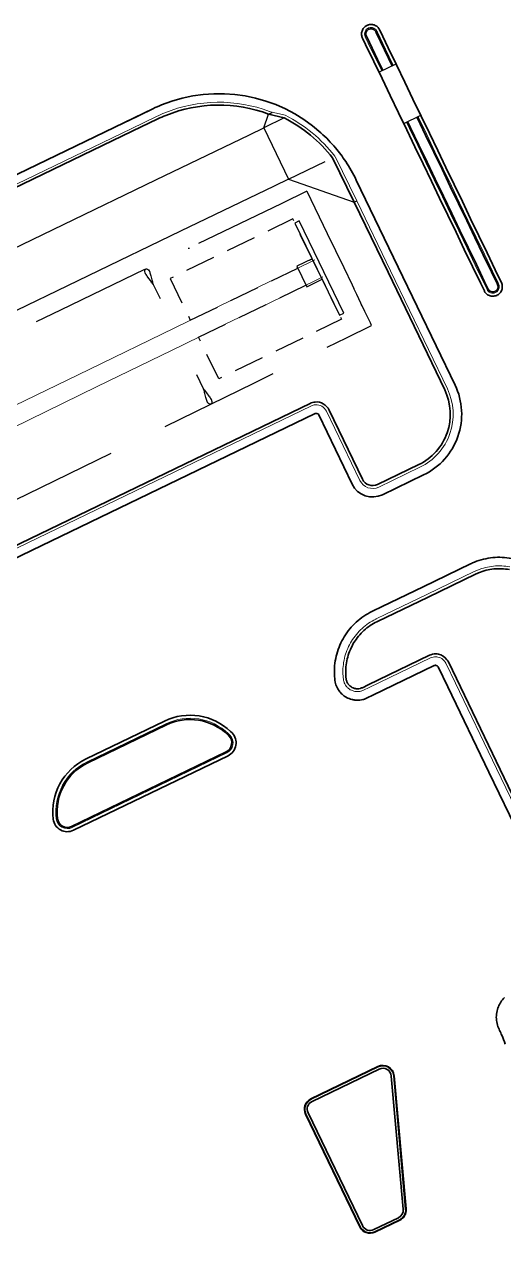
# Model space of a CAD drawing. Header units: metres. Extents: x 246420 to 246883, y 7418965 to 7419490.
# Drawn here: x 246586.5 to 246611.8, y 7419349.2 to 7419413.7 of the extents above; entities that cross this region are included whole.
import ezdxf

# ---------------------------------------------------------------- set-up
doc = ezdxf.new("R2010")
doc.units = ezdxf.units.M
doc.linetypes.add('HIDDEN', pattern=[9.525, 6.35, -3.175])
doc.linetypes.add('HIDDEN3', pattern=[2.3813, 1.5875, -0.7938])
doc.layers.add('BATTER', color=251, linetype='HIDDEN', lineweight=25)
doc.layers.add('BATTER_TICKS', color=251, linetype='HIDDEN', lineweight=25)
for name, color, linetype in [('GRADELINE', 251, 'HIDDEN'), ('MISC_CONCRETE', 7, 'Continuous'), ('MISC_CONCRETE_HIDDEN', 252, 'HIDDEN3')]:
    doc.layers.add(name, color=color, linetype=linetype)
for name, color, linetype, lineweight, true_color in [('KERB_BACK', 7, 'Continuous', 35, 0x5fd2ff), ('KERB_LINE', 7, 'Continuous', 18, 0xb9b9b9), ('KERB_LIP', 7, 'Continuous', 35, 0x5fd2ff), ('KERB_TOP', 7, 'Continuous', 18, 0xb9b9b9)]:
    doc.layers.add(name, color=color, linetype=linetype, lineweight=lineweight, true_color=true_color)

# ---------------------------------------------------------------- blocks, each defined once
blk = doc.blocks.new('Batter Tadpole2')
at = {"linetype": 'Continuous'}
for p, q in [((0, -0.0003), (0.0004, 0.0039)), ((0.0004, 0.0039), (0.0014, 0.0082)), ((0.0014, 0.0082), (0.0032, 0.0124)), ((0.0032, 0.0124), (0.0057, 0.0166)), ((0.0057, 0.0166), (0.017, 0.0336)), ((0.017, 0.0336), (0.0203, 0.0378)), ((0.0203, 0.0378), (0.0244, 0.0418)), ((0.0244, 0.0418), (0.0295, 0.0456)), ((0.0295, 0.0456), (0.0355, 0.0493)), ((0.0355, 0.0493), (0.0408, 0.052)), ((0.0408, 0.052), (0.047, 0.0545)), ((0.047, 0.0545), (0.0542, 0.0568)), ((0.0542, 0.0568), (0.0622, 0.059)), ((0.0622, 0.059), (0.0962, 0.0675)), ((0.0962, 0.0675), (0.1047, 0.0692)), ((0.1047, 0.0692), (0.1134, 0.0702)), ((0.1134, 0.0702), (0.1221, 0.0704)), ((0.1221, 0.0704), (0.131, 0.0698)), ((0.131, 0.0698), (0.1616, 0.0662)), ((0.1616, 0.0662), (0.1924, 0.0617)), ((0.1924, 0.0617), (0.2232, 0.0565)), ((0.2232, 0.0565), (0.2542, 0.0506)), ((0.2542, 0.0506), (0.3787, 0.0251)), ((0.3787, 0.0251), (0.4098, 0.0188)), ((0.4098, 0.0188), (0.4413, 0.0129)), ((0.4413, 0.0129), (0.4729, 0.0071)), ((0.4729, 0.0071), (0.5049, 0.0017)), ((0.5049, 0.0017), (0.511, 0.0008)), ((0.511, 0.0008), (0.5174, 0.0002)), ((0.5174, 0.0002), (0.5241, -0.0002)), ((0.0003, -0.0045), (0, -0.0003)), ((0.0014, -0.0087), (0.0003, -0.0045)), ((0.0032, -0.013), (0.0014, -0.0087)), ((0.0056, -0.0172), (0.0032, -0.013)), ((0.0169, -0.0342), (0.0056, -0.0172)), ((0.0202, -0.0384), (0.0169, -0.0342)), ((0.0243, -0.0423), (0.0202, -0.0384)), ((0.0294, -0.0462), (0.0243, -0.0423)), ((0.0353, -0.0498), (0.0294, -0.0462)), ((0.0407, -0.0525), (0.0353, -0.0498)), ((0.0469, -0.055), (0.0407, -0.0525)), ((0.054, -0.0574), (0.0469, -0.055)), ((0.062, -0.0596), (0.054, -0.0574)), ((0.096, -0.0681), (0.062, -0.0596)), ((0.1045, -0.0698), (0.096, -0.0681)), ((0.1132, -0.0708), (0.1045, -0.0698)), ((0.1219, -0.071), (0.1132, -0.0708)), ((0.1308, -0.0704), (0.1219, -0.071)), ((0.1614, -0.0668), (0.1308, -0.0704)), ((0.1922, -0.0624), (0.1614, -0.0668)), ((0.223, -0.0571), (0.1922, -0.0624)), ((0.254, -0.0512), (0.223, -0.0571)), ((0.3786, -0.0257), (0.254, -0.0512)), ((0.4098, -0.0195), (0.3786, -0.0257)), ((0.4412, -0.0135), (0.4098, -0.0195)), ((0.4729, -0.0078), (0.4412, -0.0135)), ((0.5049, -0.0024), (0.4729, -0.0078)), ((0.511, -0.0015), (0.5049, -0.0024)), ((0.5174, -0.0009), (0.511, -0.0015)), ((0.5241, -0.0005), (0.5174, -0.0009)), ((0.5241, -0.0002), (0.531, -0.0003)), ((0.531, -0.0003), (0.5241, -0.0005)), ((0.531, -0.0003), (1.0113, -0.0004))]:
    blk.add_line(p, q, dxfattribs=at)

msp = doc.modelspace()

# ---------------------------------------------------------------- linework, layer by layer
at = {"layer": 'BATTER', "flags": 128}
for points in [[(246601.397, 7419404.873), (246600.069, 7419404.233), (246600.069, 7419404.233), (246597.393, 7419402.943), (246595.154, 7419401.863), (246595.154, 7419401.863), (246592.889, 7419400.771), (246588.386, 7419398.599), (246583.882, 7419396.427), (246579.378, 7419394.255), (246574.875, 7419392.083), (246570.371, 7419389.911), (246565.867, 7419387.739), (246561.364, 7419385.568), (246559.78, 7419384.804), (246559.78, 7419384.804), (246556.86, 7419383.396), (246555.057, 7419382.526), (246555.057, 7419382.526)], [(246601.397, 7419404.873), (246602.471, 7419402.645), (246602.906, 7419401.744), (246603.34, 7419400.843), (246603.774, 7419399.943), (246603.872, 7419399.74), (246603.872, 7419399.74)], [(246604.811, 7419397.793), (246604.742, 7419397.936), (246604.675, 7419398.074), (246604.458, 7419398.524), (246604.308, 7419398.837), (246604.266, 7419398.923), (246604.241, 7419398.975), (246604.024, 7419399.425), (246603.873, 7419399.737), (246603.872, 7419399.739), (246603.872, 7419399.74)]]:
    msp.add_lwpolyline(points, dxfattribs=at)
msp.add_lwpolyline([(246585.941, 7419308.095), (246585.713, 7419308.568), (246585.278, 7419309.469), (246584.844, 7419310.37), (246584.41, 7419311.27), (246583.975, 7419312.171), (246583.541, 7419313.072), (246583.107, 7419313.973), (246582.672, 7419314.873), (246582.238, 7419315.774), (246581.871, 7419316.536), (246581.803, 7419316.675), (246581.369, 7419317.576), (246580.935, 7419318.476), (246580.5, 7419319.377), (246580.066, 7419320.278), (246579.632, 7419321.178), (246579.197, 7419322.079), (246578.763, 7419322.98), (246578.328, 7419323.881), (246577.894, 7419324.781), (246577.46, 7419325.682), (246577.025, 7419326.583), (246576.591, 7419327.484), (246576.156, 7419328.384), (246575.722, 7419329.285), (246575.288, 7419330.186), (246574.853, 7419331.086), (246574.419, 7419331.987), (246573.985, 7419332.888), (246573.55, 7419333.789), (246573.116, 7419334.689), (246572.681, 7419335.59), (246572.247, 7419336.491), (246571.813, 7419337.392), (246571.378, 7419338.292), (246570.944, 7419339.193), (246570.51, 7419340.094), (246570.075, 7419340.995), (246569.641, 7419341.895), (246569.206, 7419342.796), (246568.772, 7419343.697), (246568.338, 7419344.597), (246567.903, 7419345.498), (246567.469, 7419346.399), (246567.035, 7419347.3), (246566.6, 7419348.2), (246566.166, 7419349.101), (246565.731, 7419350.002), (246565.297, 7419350.903), (246564.863, 7419351.803), (246564.428, 7419352.704), (246563.994, 7419353.605), (246563.56, 7419354.505), (246563.125, 7419355.406), (246562.691, 7419356.307), (246562.256, 7419357.208), (246561.822, 7419358.108), (246561.388, 7419359.009), (246560.953, 7419359.91), (246560.519, 7419360.811), (246560.085, 7419361.711), (246559.65, 7419362.612), (246559.216, 7419363.513), (246558.781, 7419364.414), (246558.724, 7419364.533, -0.113234), (246558.59, 7419365.121, -0.168227), (246558.88, 7419365.956, -0.113764), (246559.353, 7419366.335), (246559.923, 7419366.61), (246560.823, 7419367.044), (246561.724, 7419367.478), (246562.625, 7419367.913), (246563.304, 7419368.24, 0.042466), (246563.34, 7419368.262, 0.057535), (246563.383, 7419368.3, 0.057535), (246563.416, 7419368.347, 0.008853), (246563.42, 7419368.355, 0.030128), (246563.431, 7419368.383), (246563.467, 7419368.484), (246563.796, 7419369.428), (246563.858, 7419369.604, 0.02548), (246563.865, 7419369.628, 0.057535), (246563.872, 7419369.685, 0.029035), (246563.87, 7419369.714, 0.028452), (246563.865, 7419369.742, 0.055983), (246563.847, 7419369.795), (246563.553, 7419370.403), (246563.119, 7419371.304), (246562.685, 7419372.205), (246562.25, 7419373.105), (246561.326, 7419375.021, -0.412539), (246561.949, 7419376.82), (246564.888, 7419378.259), (246569.38, 7419380.456), (246573.871, 7419382.654), (246578.362, 7419384.852), (246582.853, 7419387.049), (246587.345, 7419389.247), (246591.836, 7419391.445), (246596.327, 7419393.642), (246598.585, 7419394.747), (246598.585, 7419394.747), (246600.818, 7419395.84), (246603.487, 7419397.145), (246603.487, 7419397.145), (246604.811, 7419397.793)], format="xyb", dxfattribs=at)
at = {"layer": 'GRADELINE', "flags": 128}
msp.add_lwpolyline([(246600.2, 7419408.736), (246599.119, 7419408.216), (246600.421, 7419405.513), (246602.746, 7419406.633)], dxfattribs=at)
at = {"layer": 'KERB_BACK'}
for points in [[(246605.4, 7419411.247), (246605.128, 7419411.812), (246604.693, 7419412.713), (246604.532, 7419413.047, -0.014597), (246604.526, 7419413.062, -0.050042), (246604.51, 7419413.114, -0.050042), (246604.505, 7419413.169, -0.100335), (246604.528, 7419413.276, -0.100335), (246604.59, 7419413.365, -0.078262), (246604.661, 7419413.414, -0.021901), (246604.683, 7419413.424, -0.100335), (246604.791, 7419413.441, -0.050042), (246604.845, 7419413.434, -0.050042), (246604.897, 7419413.415, -0.100335), (246604.985, 7419413.35, -0.070921), (246605.028, 7419413.286), (246605.053, 7419413.233), (246605.488, 7419412.332), (246605.896, 7419411.486)], [(246611.457, 7419399.955, -0.100335), (246611.484, 7419399.849, -0.100335), (246611.467, 7419399.741, -0.050042), (246611.443, 7419399.692, -0.050042), (246611.41, 7419399.648, -0.092966), (246611.328, 7419399.588, -0.007301), (246611.321, 7419399.584, -0.100335), (246611.214, 7419399.561, -0.100335), (246611.107, 7419399.58, -0.100335), (246611.015, 7419399.64, -0.050042), (246610.981, 7419399.682, -0.035413), (246610.961, 7419399.716), (246610.775, 7419400.103), (246610.34, 7419401.003), (246609.906, 7419401.904), (246609.472, 7419402.805), (246609.037, 7419403.706), (246608.603, 7419404.606), (246608.168, 7419405.507), (246607.734, 7419406.408), (246607.3, 7419407.308), (246606.865, 7419408.209), (246606.703, 7419408.545)], [(246588.107, 7419304.985), (246559.264, 7419364.793, -0.113234), (246559.19, 7419365.12, -0.287374), (246559.614, 7419365.795), (246563.565, 7419367.7, 0.042466), (246563.689, 7419367.773, 0.155141), (246563.998, 7419368.185), (246564.424, 7419369.406, 0.198905), (246564.387, 7419370.055), (246562.482, 7419374.006, -0.414212), (246562.832, 7419375.007), (246601.563, 7419393.685, -0.090585), (246601.823, 7419393.757, -0.311925), (246602.565, 7419393.335), (246604.324, 7419389.688, 0.414213), (246605.125, 7419389.408), (246607.295, 7419390.454, 0.414215), (246608.671, 7419394.393), (246605.674, 7419400.608), (246603.893, 7419404.302)], [(246612.085, 7419384.919, 0.035722), (246611.673, 7419384.966, 0.035729), (246611.26, 7419384.955, 0.035729), (246610.852, 7419384.884, 0.035729), (246610.458, 7419384.756, 0.01604), (246610.288, 7419384.681), (246607.788, 7419383.475), (246605.111, 7419382.185, 0.00199), (246605.09, 7419382.174, 0.035226), (246604.731, 7419381.965, 0.035226), (246604.406, 7419381.708, 0.035226), (246604.119, 7419381.407, 0.035226), (246603.878, 7419381.07, 0.035226), (246603.686, 7419380.701, 0.035226), (246603.548, 7419380.31, 0.035226), (246603.467, 7419379.903, 0.035226), (246603.443, 7419379.488, 0.027822), (246603.465, 7419379.161), (246603.474, 7419379.109, 0.030647), (246603.494, 7419379.039, 0.061351), (246603.559, 7419378.907, 0.012256), (246603.576, 7419378.883, 0.049059), (246603.654, 7419378.795, 0.055203), (246603.76, 7419378.716, 0.006128), (246603.773, 7419378.709, 0.061351), (246603.909, 7419378.655, 0.036781), (246603.996, 7419378.639, 0.024515), (246604.054, 7419378.636, 0.061351), (246604.2, 7419378.652, 0.018384), (246604.243, 7419378.664, 0.035373), (246604.321, 7419378.695), (246604.619, 7419378.839), (246607.859, 7419380.401, -0.116968), (246608.197, 7419380.475, -0.048347), (246608.341, 7419380.459, -0.183168), (246608.788, 7419380.171, -0.046832), (246608.86, 7419380.051), (246613.711, 7419369.992)]]:
    msp.add_lwpolyline(points, format="xyb", dxfattribs=at)
at = {"layer": 'KERB_BACK', "flags": 128}
for points in [[(246599.372, 7419408.938), (246600.2, 7419408.736, -0.109793), (246602.746, 7419406.634)], [(246606.478, 7419351.194, -0.312285), (246606.226, 7419350.748), (246604.921, 7419350.119, -0.195765), (246604.582, 7419350.098, -0.20206), (246604.32, 7419350.329), (246601.453, 7419356.273, -0.414171), (246601.663, 7419356.874, -0.000042), (246601.663, 7419356.874), (246605.206, 7419358.583, -0.524057), (246605.849, 7419358.218), (246606.478, 7419351.194, -0.012587)]]:
    msp.add_lwpolyline(points, format="xyb", dxfattribs=at)
at = {"layer": 'KERB_BACK'}
msp.add_lwpolyline([(246607.199, 7419408.784), (246607.225, 7419408.73), (246607.659, 7419407.829), (246608.094, 7419406.928), (246608.528, 7419406.027), (246608.963, 7419405.127), (246609.397, 7419404.226), (246609.831, 7419403.325), (246610.266, 7419402.424), (246610.7, 7419401.524), (246611.134, 7419400.623), (246611.429, 7419400.013), (246611.457, 7419399.955), (246611.457, 7419399.955)], dxfattribs=at)
at = {"layer": 'KERB_BACK', "flags": 128}
msp.add_lwpolyline([(246603.893, 7419404.302), (246602.746, 7419406.634)], dxfattribs=at)
at = {"layer": 'KERB_BACK'}
msp.add_lwpolyline([(246588.227, 7419371.786, 0.000052), (246588.227, 7419371.786, 0.512845), (246588.976, 7419371.379), (246597.132, 7419375.312, 0.511771), (246597.28, 7419376.149), (246597.21, 7419376.219, 0.31273), (246593.975, 7419376.73), (246589.832, 7419374.732, 0.321955)], format="xyb", close=True, dxfattribs=at)
at = {"layer": 'KERB_LINE'}
for points in [[(246605.342, 7419411.219), (246605.069, 7419411.784), (246604.635, 7419412.684), (246604.474, 7419413.018, -0.014925), (246604.466, 7419413.037, -0.050084), (246604.446, 7419413.102, -0.049775), (246604.44, 7419413.17, -0.10033), (246604.468, 7419413.301, -0.100409), (246604.545, 7419413.412, -0.07812), (246604.632, 7419413.473, -0.021785), (246604.659, 7419413.484, -0.10042), (246604.793, 7419413.506, -0.050074), (246604.86, 7419413.497, -0.050339), (246604.924, 7419413.474, -0.09989), (246605.033, 7419413.394, -0.071479), (246605.086, 7419413.313), (246605.112, 7419413.261), (246605.546, 7419412.361), (246605.954, 7419411.514)], [(246599.425, 7419409.078, 0.188379), (246593.895, 7419409.01, 0.015534), (246593.463, 7419408.819), (246592.113, 7419408.168), (246553.82, 7419389.701)], [(246599.408, 7419409.084), (246600.253, 7419408.878, -0.110367), (246602.864, 7419406.726, -0.110367)], [(246607.257, 7419408.812), (246607.284, 7419408.757), (246607.718, 7419407.858), (246608.152, 7419406.957), (246608.587, 7419406.056), (246609.021, 7419405.154), (246609.456, 7419404.254), (246609.89, 7419403.354), (246610.324, 7419402.453), (246610.759, 7419401.551), (246611.193, 7419400.652), (246611.487, 7419400.041), (246611.515, 7419399.984, -0.100244), (246611.548, 7419399.852, -0.100672), (246611.528, 7419399.719, -0.050067), (246611.498, 7419399.657, -0.049756), (246611.457, 7419399.603, -0.092874), (246611.357, 7419399.529, -0.007176), (246611.348, 7419399.525, -0.10066), (246611.216, 7419399.496, -0.100385), (246611.082, 7419399.52, -0.099838), (246610.97, 7419399.593, -0.050156), (246610.927, 7419399.646, -0.035768), (246610.903, 7419399.688), (246610.716, 7419400.075), (246610.282, 7419400.976), (246609.847, 7419401.876), (246609.413, 7419402.776), (246608.979, 7419403.677), (246608.544, 7419404.579), (246608.11, 7419405.479), (246607.675, 7419406.379), (246607.241, 7419407.28), (246606.807, 7419408.181), (246606.645, 7419408.516)], [(246588.242, 7419305.05), (246559.399, 7419364.858, -0.113252), (246559.34, 7419365.12, -0.287433), (246559.679, 7419365.66), (246563.63, 7419367.565, 0.042473), (246563.776, 7419367.651, 0.155189), (246564.14, 7419368.136), (246564.566, 7419369.357, 0.198905), (246564.522, 7419370.12), (246562.617, 7419374.071, -0.414212), (246562.897, 7419374.872), (246601.628, 7419393.55, -0.09057), (246601.836, 7419393.608, -0.311861), (246602.43, 7419393.27), (246604.189, 7419389.623, 0.414213), (246605.19, 7419389.273), (246607.36, 7419390.319, 0.414215), (246608.806, 7419394.458), (246605.809, 7419400.673), (246604.028, 7419404.367)], [(246612.112, 7419385.066, 0.035722), (246611.68, 7419385.116, 0.035729), (246611.245, 7419385.104, 0.035729), (246610.816, 7419385.03, 0.035729), (246610.402, 7419384.895, 0.01604), (246610.223, 7419384.816), (246607.723, 7419383.611), (246605.561, 7419382.568), (246605.046, 7419382.32, 0.00199), (246605.024, 7419382.309, 0.035226), (246604.647, 7419382.089, 0.035226), (246604.305, 7419381.819, 0.035226), (246604.004, 7419381.503, 0.035226), (246603.75, 7419381.148, 0.035226), (246603.549, 7419380.761, 0.035226), (246603.404, 7419380.35, 0.035226), (246603.318, 7419379.922, 0.035226), (246603.293, 7419379.486, 0.027822), (246603.317, 7419379.142), (246603.328, 7419379.078, 0.030647), (246603.352, 7419378.989, 0.061351), (246603.433, 7419378.825, 0.012256), (246603.454, 7419378.794, 0.049059), (246603.552, 7419378.685, 0.055203), (246603.685, 7419378.587, 0.006128), (246603.701, 7419378.578, 0.061351), (246603.871, 7419378.51, 0.036781), (246603.979, 7419378.49, 0.024515), (246604.053, 7419378.486, 0.061351), (246604.235, 7419378.506, 0.018384), (246604.288, 7419378.521, 0.035373), (246604.387, 7419378.56), (246604.684, 7419378.703), (246607.924, 7419380.266, -0.116968), (246608.194, 7419380.325, -0.048347), (246608.309, 7419380.312, -0.183168), (246608.667, 7419380.082, -0.046832), (246608.725, 7419379.986), (246609.232, 7419378.934), (246611.404, 7419374.431), (246616.109, 7419364.674, -0.061939)]]:
    msp.add_lwpolyline(points, format="xyb", dxfattribs=at)
msp.add_lwpolyline([(246604.028, 7419404.368), (246602.88, 7419406.7)], dxfattribs=at)
at = {"layer": 'KERB_LINE', "flags": 128}
for points in [[(246601.807, 7419401.259), (246601.561, 7419401.14), (246601.561, 7419401.14), (246598.889, 7419399.842), (246596.652, 7419398.755), (246596.652, 7419398.755), (246594.391, 7419397.657), (246589.894, 7419395.472), (246585.396, 7419393.287), (246580.899, 7419391.103), (246576.401, 7419388.918), (246571.904, 7419386.733), (246567.406, 7419384.548), (246562.909, 7419382.364), (246561.327, 7419381.595), (246561.327, 7419381.595), (246558.412, 7419380.179), (246556.611, 7419379.304), (246556.61, 7419379.304)], [(246602.241, 7419400.359), (246601.995, 7419400.239), (246601.995, 7419400.239), (246599.323, 7419398.941), (246597.087, 7419397.855), (246597.087, 7419397.855), (246594.825, 7419396.756), (246590.328, 7419394.571), (246585.831, 7419392.387), (246581.333, 7419390.202), (246576.836, 7419388.017), (246572.338, 7419385.832), (246567.841, 7419383.648), (246563.343, 7419381.463), (246561.762, 7419380.694), (246561.762, 7419380.694), (246558.846, 7419379.278), (246557.045, 7419378.403), (246557.045, 7419378.403)]]:
    msp.add_lwpolyline(points, dxfattribs=at)
at = {"layer": 'KERB_LINE'}
msp.add_lwpolyline([(246588.163, 7419371.778, 0.000033), (246588.163, 7419371.778, 0.512862), (246589.004, 7419371.32), (246597.16, 7419375.253, 0.51216), (246597.327, 7419376.195), (246597.256, 7419376.265, 0.312777), (246593.946, 7419376.789), (246589.803, 7419374.791, 0.321957)], format="xyb", close=True, dxfattribs=at)
at = {"layer": 'KERB_LINE', "flags": 128}
for points in [[(246604.986, 7419349.984, -0.41421), (246604.185, 7419350.264), (246601.318, 7419356.208, -0.414171), (246601.598, 7419357.009, -0.000042), (246601.598, 7419357.009), (246605.141, 7419358.718, -0.524057), (246605.999, 7419358.231), (246606.628, 7419351.207, -0.012587)], [(246606.628, 7419351.207, -0.312285), (246606.291, 7419350.613), (246604.986, 7419349.984, -0.012161)]]:
    msp.add_lwpolyline(points, format="xyb", dxfattribs=at)
at = {"layer": 'KERB_LIP'}
for points in [[(246611.659, 7419400.053, -0.100335), (246611.708, 7419399.86, -0.100335), (246611.678, 7419399.664, -0.050042), (246611.635, 7419399.574, -0.050042), (246611.574, 7419399.494, -0.092966), (246611.426, 7419399.385, -0.007301), (246611.413, 7419399.379, -0.100335), (246611.219, 7419399.336, -0.100335), (246611.023, 7419399.371, -0.100335), (246610.857, 7419399.48, -0.050042), (246610.794, 7419399.557, -0.035413), (246610.759, 7419399.618), (246610.572, 7419400.005), (246610.138, 7419400.906), (246609.703, 7419401.806), (246609.269, 7419402.707), (246608.835, 7419403.608), (246608.4, 7419404.509), (246607.966, 7419405.409), (246607.531, 7419406.31), (246607.097, 7419407.211), (246606.663, 7419408.111), (246606.228, 7419409.012), (246605.794, 7419409.913), (246605.36, 7419410.814), (246604.925, 7419411.714), (246604.491, 7419412.615), (246604.33, 7419412.949, -0.014597), (246604.318, 7419412.976, -0.050042), (246604.289, 7419413.071, -0.050042), (246604.28, 7419413.171, -0.100335), (246604.321, 7419413.365, -0.100335), (246604.435, 7419413.528, -0.078262), (246604.563, 7419413.617, -0.021901), (246604.603, 7419413.634, -0.100335), (246604.799, 7419413.666, -0.050042), (246604.898, 7419413.652, -0.050042), (246604.992, 7419413.619, -0.100335), (246605.152, 7419413.501, -0.070921), (246605.23, 7419413.383), (246605.256, 7419413.331), (246605.69, 7419412.43), (246606.125, 7419411.529), (246606.559, 7419410.629), (246606.993, 7419409.728), (246607.428, 7419408.827), (246607.862, 7419407.927), (246608.296, 7419407.026), (246608.731, 7419406.125), (246609.165, 7419405.224), (246609.6, 7419404.324), (246610.034, 7419403.423), (246610.468, 7419402.522), (246610.903, 7419401.621), (246611.337, 7419400.721), (246611.631, 7419400.111), (246611.659, 7419400.053), (246611.659, 7419400.053)], [(246563.093, 7419374.467), (246601.824, 7419393.145, -0.090585), (246601.876, 7419393.159, -0.311925), (246602.024, 7419393.075), (246603.784, 7419389.427, 0.414213), (246605.386, 7419388.867), (246607.556, 7419389.914, 0.414215), (246609.212, 7419394.654), (246606.214, 7419400.869), (246603.999, 7419405.462, 0.034978), (246603.441, 7419406.439, 0.027712), (246602.905, 7419407.152, 0.034414), (246602.135, 7419407.947, 0.287013), (246593.726, 7419409.427, 0.015529), (246593.269, 7419409.225), (246591.918, 7419408.573)], [(246599.372, 7419408.938, 0.188379), (246593.951, 7419408.871, 0.015529), (246593.528, 7419408.684), (246592.178, 7419408.033), (246553.885, 7419389.566)], [(246612.196, 7419385.508, 0.035722), (246611.699, 7419385.566, 0.035729), (246611.2, 7419385.552, 0.035729), (246610.708, 7419385.467, 0.035729), (246610.232, 7419385.313, 0.01604), (246610.027, 7419385.222), (246607.527, 7419384.016), (246605.366, 7419382.973), (246604.851, 7419382.725, 0.00199), (246604.825, 7419382.713, 0.035226), (246604.394, 7419382.461, 0.035226), (246604.002, 7419382.151, 0.035226), (246603.657, 7419381.79, 0.035226), (246603.366, 7419381.383, 0.035226), (246603.136, 7419380.94, 0.035226), (246602.97, 7419380.469, 0.035226), (246602.871, 7419379.979, 0.035226), (246602.843, 7419379.48, 0.027822), (246602.87, 7419379.086), (246602.888, 7419378.983, 0.030647), (246602.927, 7419378.841, 0.061351), (246603.057, 7419378.578, 0.012256), (246603.09, 7419378.53, 0.049059), (246603.246, 7419378.354, 0.055203), (246603.459, 7419378.197, 0.006128), (246603.485, 7419378.183, 0.061351), (246603.757, 7419378.075, 0.036781), (246603.931, 7419378.043, 0.024515), (246604.048, 7419378.036, 0.061351), (246604.34, 7419378.068, 0.018384), (246604.425, 7419378.092, 0.035373), (246604.582, 7419378.155), (246604.88, 7419378.298), (246608.119, 7419379.861, -0.116968), (246608.187, 7419379.875, -0.048347), (246608.216, 7419379.872, -0.183168), (246608.305, 7419379.815, -0.046832), (246608.32, 7419379.791), (246608.827, 7419378.739), (246610.999, 7419374.235), (246613.17, 7419369.732)], [(246611.831, 7419362.362, 0.057535), (246611.621, 7419362.105, 0.009437), (246611.592, 7419362.058, 0.048054), (246611.474, 7419361.806, 0.057535), (246611.4, 7419361.482, 0.057535), (246611.401, 7419361.149, 0.057535), (246611.478, 7419360.826, 0.024409), (246611.533, 7419360.695), (246611.567, 7419360.623, -0.007742), (246611.681, 7419360.369, -0.0139), (246611.866, 7419359.904, -0.009266)]]:
    msp.add_lwpolyline(points, format="xyb", dxfattribs=at)
msp.add_lwpolyline([(246593.267, 7419409.224), (246553.624, 7419390.107)], dxfattribs=at)
msp.add_lwpolyline([(246588.004, 7419371.758, 0.512891), (246589.074, 7419371.176), (246597.23, 7419375.109, 0.512891), (246597.44, 7419376.308), (246597.367, 7419376.38, 0.312887), (246593.877, 7419376.933), (246589.734, 7419374.935, 0.321964), (246588.004, 7419371.758, 0.000008)], format="xyb", close=True, dxfattribs=at)
at = {"layer": 'KERB_LIP', "flags": 128}
for points in [[(246604.986, 7419349.984, -0.41421), (246604.185, 7419350.264), (246601.318, 7419356.208, -0.414171), (246601.598, 7419357.009, -0.000042), (246601.598, 7419357.009), (246605.141, 7419358.718, -0.524057), (246605.999, 7419358.231), (246606.628, 7419351.207, -0.012587)], [(246606.628, 7419351.207, -0.312285), (246606.291, 7419350.613), (246604.986, 7419349.984, -0.012161)]]:
    msp.add_lwpolyline(points, format="xyb", dxfattribs=at)
at = {"layer": 'KERB_TOP', "flags": 128}
for points in [[(246604.969, 7419350.02, -0.41421), (246604.221, 7419350.281), (246601.354, 7419356.226, -0.414219), (246601.615, 7419356.973), (246605.158, 7419358.682, -0.524057), (246605.959, 7419358.227), (246606.588, 7419351.203, -0.012587)], [(246606.588, 7419351.203, -0.312285), (246606.273, 7419350.649), (246604.969, 7419350.02, -0.012161)]]:
    msp.add_lwpolyline(points, format="xyb", dxfattribs=at)
at = {"layer": 'MISC_CONCRETE', "flags": 128}
for points in [[(246605.196, 7419411.149), (246606.097, 7419411.583)], [(246599.119, 7419408.216), (246599.372, 7419408.938), (246599.56, 7419409.026)], [(246606.501, 7419408.447), (246607.402, 7419408.882)], [(246583.659, 7419400.76), (246593.416, 7419405.466), (246593.416, 7419405.466), (246598.358, 7419407.849), (246598.358, 7419407.849), (246599.119, 7419408.216)], [(246600.421, 7419405.514), (246599.661, 7419405.147), (246599.661, 7419405.147), (246594.719, 7419402.764), (246594.719, 7419402.763), (246584.962, 7419398.058)], [(246600.421, 7419405.513), (246603.893, 7419404.302), (246604.028, 7419404.367)], [(246603.337, 7419398.448), (246600.979, 7419403.306), (246600.754, 7419403.196), (246603.113, 7419398.339), (246603.337, 7419398.448)]]:
    msp.add_lwpolyline(points, dxfattribs=at)
msp.add_lwpolyline([(246602.195, 7419400.228), (246601.671, 7419401.307), (246600.862, 7419400.914), (246601.386, 7419399.835)], close=True, dxfattribs=at)
at = {"layer": 'MISC_CONCRETE_HIDDEN', "flags": 128}
for points in [[(246595.24, 7419398.069), (246600.906, 7419400.822), (246600.862, 7419400.914), (246601.671, 7419401.307), (246600.754, 7419403.196), (246600.649, 7419403.412), (246594.172, 7419400.267)], [(246595.676, 7419397.169), (246601.344, 7419399.921), (246601.386, 7419399.835), (246602.195, 7419400.228), (246603.113, 7419398.339), (246603.217, 7419398.123), (246596.74, 7419394.978)]]:
    msp.add_lwpolyline(points, close=True, dxfattribs=at)

# ---------------------------------------------------------------- block references
at = {"layer": 'BATTER_TICKS'}
for p, xscale, yscale, zscale, rotation in [((246592.889, 7419400.771), 1.709256826582441, 1.709256826582441, 1.709256826582441, 295.745682277852), ((246596.327, 7419393.642), 1.709256826501186, 1.709256826501186, 1.709256826501186, 115.745682272204)]:
    msp.add_blockref('Batter Tadpole2', p, dxfattribs=dict(at, xscale=xscale, yscale=yscale, zscale=zscale, rotation=rotation))

doc.saveas('drawing.dxf')
